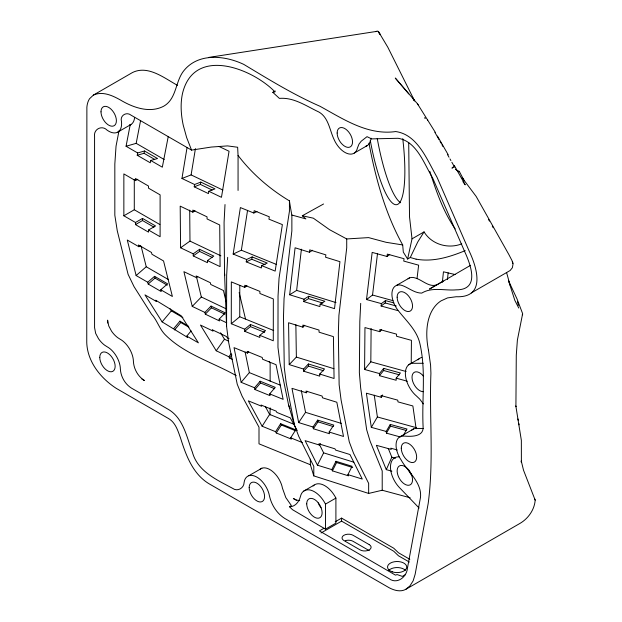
<?xml version="1.0" encoding="UTF-8"?>
<svg xmlns="http://www.w3.org/2000/svg" width="622" height="622" viewBox="0 0 622 622"><rect width="100%" height="100%" fill="white"/><g stroke="black" fill="none" stroke-linecap="round" stroke-linejoin="round"><path stroke-width="0.93" d="M410.162 497.771L382.211 490.245L368.652 493.433L313.791 475.884L310.37 464.735L259.001 443.836L259.001 427.174L242.067 396.097L237.246 384.279L228.554 341.882L226.587 326.511L226.657 275.336L227.668 257.337M244.726 329.201L244.726 331.308L259.833 337.435L259.833 335.328L265.547 330.616L250.441 324.49L244.726 329.201L231.283 323.743L231.337 281.906L244.78 287.364L246.926 285.591M231.283 323.743L239.742 316.761L239.789 285.381M244.78 287.364L244.788 285.257L259.895 291.384L259.895 293.491L273.338 298.949L273.283 340.786L259.833 335.328M244.726 331.308L250.433 326.597L250.441 324.49M379.459 373.565L379.443 375.672L396.16 380.267L396.175 378.16L400.381 372.982L383.665 368.387L379.459 373.565L364.585 369.476L364.958 327.576L379.84 331.666L381.644 329.442M364.585 369.476L370.821 361.81L371.116 328.478M379.84 331.666L379.855 329.551L396.572 334.146L396.556 336.253L411.43 340.343L411.228 363.201M379.443 375.672L383.65 370.502L383.665 368.387M360.706 303.365L359.819 321.481L359.361 372.726L360.667 387.965L366.669 429.724L370.098 441.177L382.211 470.94L382.211 490.245M225.016 204.545L224.075 222.435L224.534 273.369L226.587 326.511M270.018 415.037L270.135 407.869M442.359 282.233L443.455 271.806L455.11 274.543M447.451 279.503L448.151 272.864M304.026 299.213L303.754 301.577L319.887 306.568L320.159 304.205L324.871 301.258L308.737 296.266L304.026 299.213L289.665 294.766L295.092 247.789L309.453 252.237L312.594 250.269M289.665 294.766L296.647 290.396L301.406 249.181M309.453 252.237L309.725 249.873L325.858 254.864L325.586 257.236L339.946 261.675L334.519 308.652L320.159 304.205M303.754 301.577L308.465 298.63L308.737 296.266M393.819 302.883L385.461 300.589L381.395 303.622L366.513 299.54L372.166 252.4L387.039 256.489L389.753 254.468M366.513 299.54L372.539 295.038L377.492 253.675M397.823 310.596L381.107 306.001L381.395 303.622M387.039 256.489L387.327 254.118L404.043 258.713L403.756 261.084L418.637 265.174L417.02 278.64M381.107 306.001L385.173 302.961L385.461 300.589M246.607 259.514L246.242 261.854L261.349 267.981L261.714 265.641L267.25 263.052L252.143 256.917L246.607 259.514L233.157 254.056L240.38 207.569L253.83 213.027L256.995 211.542M233.157 254.056L241.367 250.215L247.556 210.368M253.83 213.027L254.188 210.679L269.303 216.814L268.937 219.154L282.38 224.612L275.165 271.099L261.714 265.641M246.242 261.854L251.778 259.265L252.143 256.917M194.6 184.509L194.22 186.825L208.432 193.597L208.813 191.281L214.987 188.87L200.774 182.098L194.6 184.509L181.951 178.475L187.066 147.461M181.951 178.475L191.102 174.906L195.44 148.596M194.22 186.825L200.393 184.415L200.774 182.098M518.771 308.053L514.845 300.387L508.625 280.988L517.03 298.957L522.643 313.682L517.387 340.094L516.283 355.17L515.91 406.664L515.84 405.948L521.353 440.384L521.384 462.387L521.252 460.902L523.514 470.193L535.177 500.15C534.492 509.783 528.156 518.701 519.844 523.475L405.824 589.306C400.537 592.276 394.192 590.41 389.185 587.767L209.723 484.157C192.944 474.516 185.924 455.273 180.45 437.779C177.838 430.642 175.404 422.175 168.15 418.326L116.275 388.369C100.764 378.332 87.368 361.747 86.753 342.551L86.878 107.163A32.15 18.559 60 0 1 89.568 98.704L93.393 95.096L132.525 72.51C148.176 64.812 164.581 78.356 177.503 85.338M118.981 130.931L116.042 146.139L114.829 164.045L114.829 215.243L117.278 230.855L128.078 274.286L134.049 286.664L151.519 314.196C157.094 320.206 159.146 328.369 164.822 334.356C184.392 354.291 212.514 362.121 236.259 375.68M137.664 152.958L137.221 155.259L150.26 162.785L150.711 160.484L157.537 158.524L144.498 150.99L137.664 152.958L126.056 146.256L130.286 124.353M126.056 146.256L136.179 143.348L140.595 120.497M137.221 155.259L144.047 153.292L144.498 150.99M168.204 136.716L162.319 167.186L150.711 160.484M461.734 243.855C448.252 249.22 431.684 244.508 424.064 231.889L417.72 242.028L410.279 257.508L407.62 259.047L412.021 238.84L409.517 216.829L408.708 142.469M522.667 314.53L522.247 314.802M371.357 138.255L370.448 140.611A18.263 10.543 60 0 1 365.705 146.31M391.868 471.181L386.285 469.649L391.837 457.193L388.299 448.501M331.783 469.618L335.973 461.299L352.106 466.298L347.916 474.617L348.538 475.853L332.405 470.854L331.783 469.618L317.422 465.178L305.107 440.64L319.467 445.088L320.307 443.424M317.422 465.178L323.634 452.847L319.389 444.388M332.405 470.854L336.595 462.535L335.973 461.299M400.366 436.978L386.433 433.153L386.184 431.435L371.303 427.345L366.397 393.197L381.27 397.287L382.639 394.947M371.303 427.345L377.383 416.965L374.242 395.149M386.184 431.435L390.282 424.429L406.998 429.024L402.901 436.03M386.433 433.153L390.53 426.148L390.282 424.429M275.585 431.699L280.631 423.706L295.738 429.833L290.699 437.826L291.391 439.109L276.285 432.974L275.585 431.699L262.142 426.241L269.606 414.4L265.454 406.78M276.285 432.974L281.323 424.981L280.631 423.706M313.014 427.019L317.663 420.114L333.796 425.106L329.147 432.018L329.489 433.736L313.356 428.745L313.014 427.019L298.661 422.579L291.975 388.346L306.335 392.793L307.369 391.261M298.661 422.579L305.55 412.339L301.281 390.476M313.356 428.745L318.005 421.833L317.663 420.114M232.177 359.291L229.666 358.093L228.873 356.795L216.223 350.769L224.464 339.208L220.515 332.778M228.873 356.795L231.096 353.677M229.666 358.093L231.889 354.968M458.912 171.851L459.269 171.353L457.046 170.381M191.109 330.927L186.771 336.121L187.634 337.482L162.117 321.893L171.314 310.891L169.752 308.434M173.725 328.595L179.929 321.162L188.085 325.874M174.588 329.955L180.792 322.523L179.929 321.162M254.585 387.77L260.128 381.224L275.235 387.35L269.691 393.905L270.049 395.646L254.942 389.52L254.585 387.77L241.134 382.312L234.028 347.644L247.478 353.102L248.707 351.648M241.134 382.312L249.352 372.609L245.122 351.998M254.942 389.52L260.486 382.965L260.128 381.224M303.575 369.056L303.606 371.163L319.739 376.154L319.708 374.047L324.536 368.97L308.403 363.971L303.575 369.056L289.214 364.609L288.569 322.748L302.93 327.195L304.733 325.283M289.214 364.609L296.367 357.082L295.862 324.731M303.606 371.163L308.434 366.078L308.403 363.971M204.887 312.431L211.029 306.078L225.242 312.85L219.1 319.203L219.519 320.952L205.307 314.172L204.887 312.431L192.237 306.397L183.91 271.674L196.56 277.7L197.788 276.432M192.237 306.397L201.334 296.989L196.606 277.28M205.307 314.172L211.449 307.828L211.029 306.078M428.472 350.217A73.932 42.685 60 0 1 431.279 312.12A73.38 42.366 60 0 1 440.99 300.908L447.521 297.907L456.206 296.741C486.07 297.93 477.229 267.965 469.159 251.055L436.877 176.928C427.143 160.111 417.727 134.593 395.709 131.553C367.75 135.565 343.282 119.043 319.965 106.261C293.257 94.56 268.595 79.305 243.676 64.338L243.272 64.159C224.697 55.498 198.846 52.761 184.306 70.138C175.054 80.907 177.068 98.525 163.749 106.183C150.516 113.188 134.873 108.142 122.674 101.3C114.098 96.278 103.291 90.61 93.393 95.096M147.733 282.24L154.559 276.316L167.606 283.842L160.771 289.766L161.215 291.555L148.176 284.029L147.733 282.24L136.125 275.538L127.285 240.03L138.893 246.732L140.261 245.542M136.125 275.538L146.24 266.76L141.124 246.203M148.176 284.029L155.002 278.104L154.559 276.316M405.824 589.306L409.945 585.885L413.148 580.824L415.131 574.331L428.169 503.548C433.946 460.42 429.227 416.639 430.922 373.301L430.587 365.13L428.472 350.217M436.224 285.257L470.613 265.291M193.232 253.823L193.248 255.914L207.46 262.694L207.445 260.595L213.789 256.077L199.576 249.305L193.232 253.823L180.582 247.789L180.201 206.146L192.851 212.172L194.966 210.671M180.582 247.789L189.982 241.103L189.702 210.112M193.248 255.914L199.6 251.405L199.576 249.305M509.239 282.209L508.423 281.113M436.698 284.853L429.545 289.012L435.563 285.537M117.9 132.051L130.939 124.517M135.464 222.489L135.464 224.604L148.502 232.13L148.502 230.023L155.547 225.957L142.508 218.423L135.464 222.489L123.856 215.787L123.856 173.919L135.464 180.621L137.812 179.268M123.856 215.787L134.29 209.769L159.838 224.511M135.464 224.604L142.508 220.538L153.922 227.123M354.307 153.066L367.345 145.532M412.021 238.84L424.064 231.889M396.471 285.428L409.509 277.902M437.282 284.542L443.307 281.066M471.282 292.946L510.126 270.516L512.365 267.748L513.033 264.031L511.976 260.517L508.804 254.437L476.172 196.451L462.154 177.744L464.23 180.815L459.269 171.353M408.654 364.811L419.088 358.785M248.847 475.729L261.885 468.203M303.746 491.077L314.18 485.051M400.591 436.45L413.638 428.923M313.091 486.007A20.293 11.717 60 0 1 335.903 498.098L335.903 523.118L325.469 529.143L292.534 509.706L289.448 506.736L291.407 505.6L285.801 497.561L282.466 488.216A18.263 10.543 60 0 0 272.545 471.429A18.263 10.543 60 0 0 259.631 469.563M325.469 529.143L325.469 504.115L335.903 498.098M323.969 528.28L319.405 530.908L395.444 575.117L397.139 574.58L402.356 576.4L405.614 574.51M335.204 521.796L341.579 518.11L393.749 548.231L398.445 552.748L409.812 559.318M321.045 532.976L341.579 521.119L393.749 551.24L398.445 555.765L409.346 562.055M275.305 91.022L272.825 92.344L279.395 98.393C293.864 97.149 306.351 106.129 318.822 111.991C328.641 117.48 329.683 130.402 334.092 139.522A18.263 10.543 60 0 0 347.123 153.455A18.263 10.543 60 0 0 357.409 148.137L358.925 144.218L361.211 141.21L367.019 136.661L371.629 138.885L398.111 138.286C416.748 141.334 424.01 163.726 432.578 177.861L464.828 251.918C470.753 264.995 480.231 289.953 456.206 289.852C444.66 290.863 432.282 286.703 421.739 293.102C414.54 293.141 408.662 287.768 402.123 285.475A18.263 10.543 60 0 0 392.023 292.348A18.263 10.543 60 0 0 399.052 311.614C406.726 321.193 416.429 330.196 419.617 342.481C426.288 370.012 421.732 398.64 423.092 426.614C424.087 437.204 410.403 436.714 403.328 435.968A18.263 10.543 60 0 0 401.058 459.852C407.55 471.632 422.081 482.423 420.488 497.406L407.441 568.189C406.811 576.843 397.217 584.664 389.185 578.732L284.845 518.491C276.86 513.492 271.394 504.877 269.419 495.75A18.263 10.543 60 0 0 256.287 476.81A18.263 10.543 60 0 0 244.104 482.47C244.011 488.161 237.394 491.994 232.675 488.371C216.744 479.772 197.501 471.367 192.361 452.085C186.67 437.048 183.373 418.031 168.15 409.284L131.39 388.066C124.983 384.007 120.785 376.613 120.373 369.064A18.263 10.543 60 0 0 107.023 346.703L104.675 345.21A19.025 10.986 60 0 1 98.517 338.733L95.664 333.392L94.575 327.677L94.575 136.405C93.386 129.252 101.946 124.797 107.023 130.091A18.263 10.543 60 0 0 121.469 121.484C119.673 115.638 126.445 111.361 131.071 115.187L191.56 150.112L211.231 147.064L227.504 145.898L237.651 147.258A88.643 5.979 87.3 0 0 238.063 155.453C252.042 173.763 269.707 189.026 289.432 200.867A90.431 8.467 86.2 0 0 291.866 215.033L305.868 218.897L302.308 215.756L323.557 203.993M437.002 284.705C429.374 287.932 422.151 279.752 415.162 277.941A18.263 10.543 60 0 0 408.016 278.773M465.209 250.635C449.838 256.987 432.85 262.259 416.095 259.141M375.439 31.668L377.36 31.1L378.386 31.442L387.833 47.272L414.579 100.865M272.825 92.344L275.01 91.908C252.011 68.171 194.725 46.269 182.759 92.437A77.042 44.481 60 0 0 183.241 125.201L186.639 137.532L191.56 150.112M423.255 363.287L414.516 363.302A20.293 11.717 60 0 0 405.412 374.701A20.293 11.717 60 0 0 416.522 396.051L419.733 399.106L423.395 403.911M209.023 57.379L376.87 31.357M302.308 215.756L313.348 218.182L329.543 229.681L346.718 238.949L368.582 237.604L386.068 242.292L402.698 244.951L403.313 252.112L407.62 259.047M289.448 506.736C295.248 506.969 299.291 501.464 300.488 496.309A20.293 11.717 60 0 1 311.218 490.307A20.293 11.717 60 0 1 325.469 504.115M423.59 428.465L416.375 428.434A18.263 10.543 60 0 0 411.437 430.44M299.703 500.702L296.702 500.096L293.32 498.533L296.671 500.469M372.539 295.038L392.987 300.651M385.173 302.961L396.315 306.024M370.821 361.81L406.135 371.513M383.65 370.502L399.441 374.841M396.175 378.16L407.332 381.224M377.383 416.965L416.421 427.695M390.53 426.148L406.322 430.486M397.264 449.963L390.764 448.174L391.261 449.403L376.38 445.313L386.285 469.649M391.837 457.193L395.553 458.212M410.279 257.508L415.115 258.892A43.439 22.128 -21.4 0 0 416.056 259.172M296.647 290.396L336.004 302.587M308.465 298.63L322.802 303.07M296.367 357.082L333.897 368.698M308.434 366.078L323.673 370.798M319.708 374.047L334.068 378.495L333.415 336.634L319.063 332.187L319.024 330.08L302.891 325.081L302.93 327.195M305.55 412.339L341.245 423.395M318.005 421.833L333.236 426.552M329.147 432.018L343.507 436.457L336.829 402.232L322.468 397.785L322.134 396.066L306.001 391.067L306.335 392.793M323.634 452.847L353.84 462.2M336.595 462.535L352.728 467.534M347.916 474.617L362.276 479.064L349.961 454.526L335.6 450.087L334.978 448.851L318.845 443.851L319.467 445.088M241.367 250.215L276.215 264.358M251.778 259.265L265.112 264.669M239.742 316.761L273.703 330.539M250.433 326.597L264.653 332.366M249.352 372.609L280.631 385.306M260.486 382.965L274.706 388.734M269.691 393.905L283.142 399.355L276.028 364.694L262.585 359.236L262.227 357.487L247.121 351.36L247.478 353.102M269.606 414.4L294.634 424.554M281.323 424.981L295.543 430.751M290.699 437.826L302.354 442.561M218.936 146.434L229.059 151.255L221.463 197.314L208.813 191.281M191.102 174.906L222.878 190.06M200.393 184.415L212.094 189.998M189.982 241.103L220.903 255.836M199.6 251.405L212.133 257.376M207.445 260.595L220.087 266.62L219.714 224.977L207.064 218.952L207.048 216.853L192.836 210.08L192.851 212.172M201.334 296.989L226.245 308.862M211.449 307.828L224.822 314.203M219.1 319.203L226.688 322.818M228.997 338.656L227.31 337.855L226.517 336.556L212.304 329.784L213.097 331.083L200.447 325.049L216.223 350.769M224.464 339.208L228.756 341.253M136.179 143.348L164.192 159.52M144.047 153.292L154.645 159.411M148.502 230.023L160.111 236.725L160.111 194.857L148.502 188.155L148.502 186.048L135.464 178.514L135.464 180.621M146.24 266.76L168.492 279.605M155.002 278.104L167.232 285.164M160.771 289.766L172.38 296.469L163.547 260.96L151.939 254.258L151.496 252.47L138.449 244.944L138.893 246.732M171.314 310.891L182.852 317.547M180.792 322.523L188.948 327.234M186.771 336.121L198.379 342.823L181.243 315.82L155.725 300.224L156.589 301.584L144.98 294.882L162.117 321.893M141.909 379.078L144.428 380.532C138.03 376.473 133.831 369.079 133.419 361.537A18.263 10.543 60 0 0 120.062 339.177L117.713 337.676A19.025 10.986 60 0 1 111.563 331.199L108.71 325.866L107.622 320.151L107.622 323.059M369.227 550.641L353.055 541.303A6.453 3.724 0 0 0 345.264 540.712M457.434 170.786L455.654 169.176L456.494 169.938M408.802 93.899L395.265 78.045L417.479 103.82L435.26 132.253M379.023 33.036L379.995 34.28L378.386 31.442M419.111 508.026L400.171 488.332A20.293 11.717 60 0 1 390.499 467.744A20.293 11.717 60 0 1 399.106 456.867M462.955 181.71L465.217 184.835L454.239 165.398M417.479 103.82L418.163 104.83M455.203 228.95C443.183 211.496 436.247 191.312 429.794 171.307M269.124 361.351L270.135 363.007L270.135 381.146M437.476 136.07L448.229 154.824M413.988 100.142L412.596 97.716L414.369 100.803M488.511 219.442L489.452 221.105M492.282 226.089L493.223 227.753M434.879 132.292L439.116 139.771M440.065 141.435L441.006 143.099M441.947 144.763L442.887 146.427M447.599 154.738L449.014 157.234M449.955 158.898L450.896 160.562M451.844 162.218L454.666 167.209M297.223 430.579L290.295 417.875L276.852 412.417L276.152 411.142L261.046 405.008L261.738 406.29L248.295 400.832L262.142 426.241M402.698 244.951C385.243 213.502 375.571 178.335 368.978 143.153M289.432 200.867L289.432 211.293L279.045 278.182L278.034 296.181L277.964 347.356L279.923 362.727L288.616 405.124L289.992 408.498M534.656 498.805L535.177 500.15M288.616 405.124L294.4 424.842L298.739 436.356L313.791 466.36L313.791 475.884M510.032 285.101L506.596 272.56M517.426 301.445L518.421 305.433M239.159 292.534L245.503 318.962M226.12 301.763L223.422 290.505L210.772 284.472L210.353 282.722L196.14 275.95L196.56 277.7M517.901 418.956L518.165 420.208M512.629 262.01L512.94 263.487M294.4 424.842L286.229 382.981L284.285 367.726L283.492 316.528L284.06 298.451L291.866 230.871L291.866 215.033M224.534 273.369L224.83 275.289M518.904 423.652L519.082 424.842M416.141 428.729L412.868 405.964L397.987 401.882L397.746 400.156L381.029 395.569L381.27 397.287M368.652 493.433L368.652 483.348L353.591 453.345L349.253 441.822L341.081 399.962L339.138 384.707L338.345 333.509L338.912 315.44L346.718 247.851L346.718 238.949M341.579 518.11L341.579 521.119M310.37 459.16L310.37 464.735M238.063 155.453L238.063 190.449M142.508 218.423L142.508 220.538M134.29 179.315L134.29 209.769M423.566 391.666A10.885 6.282 60 0 1 412.021 377.305A10.885 6.282 60 0 1 423.566 376.271M418.023 359.874A20.293 11.717 60 0 1 421.747 357.44M321.006 507.754A10.885 6.282 60 0 1 318.192 502.879M408.685 469.89A10.885 6.282 60 0 1 408.872 485.261A10.885 6.282 60 0 1 397.155 471.445A10.885 6.282 60 0 1 408.086 469.19M411.422 474.811A10.885 6.282 60 0 1 408.607 469.937M134.601 117.434A18.263 10.543 60 0 1 129.438 125.162M388.836 570.312A9.594 5.536 0 0 1 405.443 570.312M402.753 138.636A77.47 16.374 81.2 0 1 396.307 204.716A77.47 16.374 81.2 0 1 370.277 140.432M400.638 202.756A77.47 16.374 81.2 0 1 377.235 138.395M453.407 166.984L452.093 168.057L453.407 166.984M369.227 544.615L353.055 535.278A6.453 3.724 0 0 0 343.927 535.278A6.453 3.724 0 0 0 343.927 540.549L360.099 549.887A6.453 3.724 0 0 0 369.227 549.887A6.453 3.724 0 0 0 369.227 544.615M424.865 117.885L425.121 118.211L424.865 117.885M427.664 119.898L427.407 119.502L427.664 119.898M306.724 503.867A10.885 6.282 60 0 0 318.27 518.219A10.885 6.282 60 0 0 318.27 502.833A10.885 6.282 60 0 0 306.724 503.867M397.139 297.176A10.885 6.282 60 0 0 408.685 311.536A10.885 6.282 60 0 0 408.685 296.142A10.885 6.282 60 0 0 397.139 297.176M249.181 487.601A10.885 6.282 60 0 0 260.727 501.962A10.885 6.282 60 0 0 260.727 486.567A10.885 6.282 60 0 0 249.181 487.601M99.769 357.417A10.885 6.282 60 0 0 111.307 371.777A10.885 6.282 60 0 0 111.307 356.39A10.885 6.282 60 0 0 99.769 357.417M337.147 133.015A10.885 6.282 60 0 0 348.685 147.375A10.885 6.282 60 0 0 348.685 131.981A10.885 6.282 60 0 0 337.147 133.015M401.268 448.19A10.885 6.282 60 0 0 412.814 462.55A10.885 6.282 60 0 0 412.814 447.164A10.885 6.282 60 0 0 401.268 448.19M100.997 111.836A10.885 6.282 60 0 0 112.543 126.196A10.885 6.282 60 0 0 112.543 110.802A10.885 6.282 60 0 0 100.997 111.836M392.342 571.851A9.594 5.536 0 0 0 406.734 567.054A9.594 5.536 0 0 0 392.342 562.257A9.594 5.536 0 0 0 392.342 571.851"/></g></svg>
